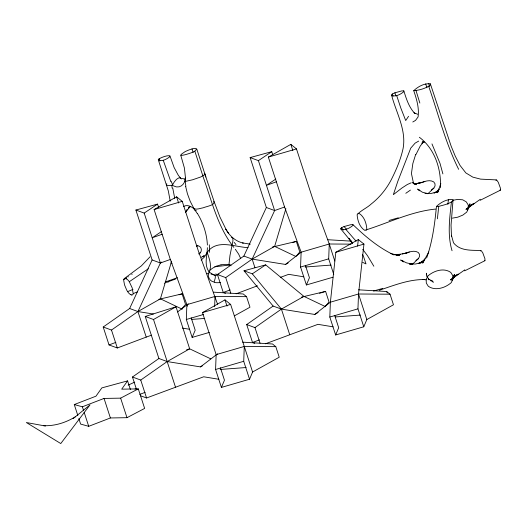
<?xml version="1.0" encoding="UTF-8"?>
<svg xmlns="http://www.w3.org/2000/svg" width="527" height="527" viewBox="0 0 527 527"><rect width="100%" height="100%" fill="white"/><g stroke="black" fill="none" stroke-linecap="round" stroke-linejoin="round"><path stroke-width="0.79" d="M426.468 276.438L426.521 273.236L426.666 274.758M209.344 332.412L192.151 337.412L186.327 319.487L186.894 304.639L170.333 259.462L154.108 209.542L176.604 196.815L182.243 201.354L198.462 251.274L217.546 304.191M214.641 306.609L215.029 296.451L246.55 296.655L249.982 307.215L234.555 315.778M215.583 369.486L216.149 354.638L202.493 312.597L224.983 299.87L230.622 304.408L252.591 372.009L249.541 379.229L221.406 387.417L215.583 369.486L243.718 361.298L244.284 346.45L275.805 346.654L279.238 357.22L252.591 372.009M332.959 277.228L306.391 284.962L300.561 267.037L301.128 252.189L284.567 207.012L268.348 157.092L290.838 144.365L296.477 148.904L312.702 198.824L329.263 244.001L334.797 261.043M333.762 274.435L328.696 258.849L329.263 244.001L351.087 244.139M329.816 317.043L330.383 302.188L335.818 252.281L358.307 239.554L363.946 244.093L358.518 294L357.952 308.855L363.775 326.78L335.646 334.968L329.816 317.043L357.952 308.855M158.291 159.747C158.713 157.975 171.143 153.66 169.701 156.848C166.723 159.121 161.684 162.138 158.291 159.747L168.304 190.866L170.228 201.162M352.932 224.621L352.879 225.47C349.79 228.119 345.62 230.312 341.45 229.508L340.699 228.797L341.437 227.769L344.045 226.557L350.804 224.706L352.932 224.621C365.27 236.445 378.465 247.644 394.038 254.976M403.794 90.861L403.735 91.711C400.652 94.359 396.475 96.56 392.305 95.749L391.561 95.038L392.299 94.01L394.901 92.798L401.666 90.947L403.794 90.861C406.396 98.892 408.899 107.389 414.96 113.569M357.596 246.096L358.307 239.554M451.474 236.287L451.046 225.128L453.068 199.575C447.1 198.765 440.625 202.414 436.461 206.439C434.742 223.87 432.522 241.399 426.639 257.999M437.39 218.83L438.747 206.353C443.694 205.003 449.195 204.061 453.161 200.609M447.897 204.357L448.411 199.674M451.402 202.085C449.669 218.224 447.265 234.884 452.041 250.74M207.394 247.683C207.236 255.595 203.692 265.298 209.397 272.215M187.013 209.463L185.32 212.651M158.548 207.203L157.54 204.114L135.9 210.029L152.119 259.949L129.642 308.506L103.206 327.01L111.487 330.054L137.922 311.549L160.412 298.822L171.657 261.102M272.782 154.754L271.774 151.664L250.134 157.58L266.352 207.5L243.876 256.056L217.44 274.56L225.721 277.604L252.156 259.106L274.646 246.372L285.891 208.652M214.364 281.326C214.72 279.343 216.828 275.338 213.712 274.712M214.199 281.853C210.319 282.241 206.571 275.996 209.008 272.103C212.374 266.01 209.153 258.52 207.21 252.341C216.86 238.757 234.713 247.018 248.059 247.657M415.678 154.437L412.852 163.502L411.435 173.554L413.537 183.396L412.239 182.526M496.006 180.471L496.203 179.898L496.717 180.069L498.292 182.309L500.426 188.172L500.452 190.148L480.183 200.293M480.505 251.023L480.703 250.45L481.217 250.621L482.791 252.861L484.926 258.724L484.952 260.694L464.682 270.838M440.842 183.594L437.529 192.704L439.248 189.107M468.997 206.162L469.992 203.791L467.37 210.029M453.497 276.715L454.491 274.343L451.87 280.575M192.151 337.412L195.201 330.198L191.176 317.801M221.406 387.417L224.456 380.198L220.431 367.806M306.391 284.962L309.435 277.749L305.41 265.358M335.646 334.968L338.69 327.748L334.665 315.357M363.775 326.78L366.825 319.56L393.471 304.771L390.039 294.204L386.719 291.53L358.518 289.804M161.736 262.097L160.399 262.999L137.922 311.549L146.223 337.109L117.31 347.978L109.03 344.935L103.206 327.01M185.221 178.06C185.544 182.566 181.769 187.559 176.71 186.94C174.16 186.571 172.349 184.476 169.714 185.544C168.64 185.715 165.412 185.425 166.789 183.811M415.928 154.576L420.276 145.986L423.636 141.737M207.21 252.341L204.476 256.939L201.169 260.121M427.884 193.765L433.886 188.073L435.052 185.893L434.973 183.732L433.761 181.927C428.82 178.837 422.977 182.513 417.898 183.31L422.035 182.507L414.756 183.837M412.384 264.31L418.385 258.625L419.551 256.438L419.472 254.284L418.26 252.479C413.32 249.383 407.476 253.059 402.397 253.862L406.534 253.052L396.93 254.857M428.761 252.011L422.661 263.118L425.085 258.724L420.73 263.019L422.641 261.504M391.561 95.038C396.08 112.561 406.567 129.866 403.076 148.568C400.639 159.641 396.146 170.089 391.034 180.162C386.139 189.364 379.473 197.513 371.272 203.962C366.97 208.007 360.949 210.319 357.128 214.713C357.51 220.47 359.625 227.078 364.71 230.325C388.096 223.145 410.876 211.498 435.631 209.074M366.081 230.332L366.825 229.133C366.443 223.369 364.328 216.768 359.249 213.521L357.879 213.507M408.57 116.289L405.704 120.545L400.783 107.949L396.693 95.624M186.024 211.808L189.674 207.078L188.218 208.251L190.221 206.656L188.547 207.421L190.471 206.551M130.38 389.473L127.587 380.883L121.704 389.17L138.298 388.886L144.642 408.418L126.987 417.68L110.393 417.964L88.714 426.323L80.618 424.083L78.839 418.616M412.793 121.994L415.533 120.393L418.082 116.935C419.34 107.93 416.607 99.122 413.741 90.697C417.911 86.678 424.38 83.029 430.355 83.839L451.171 146.229L455.236 156.091L460.051 165.445L465.842 172.915L472.844 177.138L480.584 179.127L496.203 179.898M150.063 256.787L141.361 265.891L124.464 278.473M181.855 308.776L185.537 304.408L182.098 293.842L158.877 299.31M296.088 256.326L299.771 251.959L296.339 241.392L272.34 247.097M325.343 306.332L329.026 301.964L325.594 291.398L301.596 297.103M468.411 207.941L470.203 205.879L465.954 209.371L480.341 199.278M452.91 278.487L454.702 276.425L450.453 279.923L464.84 269.824M439.077 188.982L435.987 192.526L438.49 190.51M198.91 253.922C202.546 252.13 202.072 246.241 197.856 245.747A10.83 10.626 -3.4 0 0 196.307 245.562M422.957 142.191L421.87 143.304L423.833 142.059M413.741 90.697C419.564 90.196 425.79 88.503 430.447 84.873L430.355 83.839M73.115 418.622L90.012 404.874L60.77 443.55L26.35 422.529L45.46 426.033M177.5 311.991L188.304 303.842M243.876 256.056L252.156 259.106L285.469 264.442L301.128 252.189L329.263 244.001M210.721 358.834L189.667 348.821L176.011 306.786L145.235 316.463L158.897 358.505L167.178 361.555L200.491 366.897L217.559 353.841M325.686 306.734L303.901 296.378L265.674 264.87L244.027 270.792L273.131 306.055L281.411 309.105L314.724 314.448L330.383 302.188L358.518 294L390.039 294.204M431.376 189.957L433.886 188.073M415.875 260.509L418.385 258.625M148.311 268.783L129.28 281.721L132.218 287.973L133.173 293.611L137.626 291.78M136.513 389.479L132.461 377.009L158.897 358.505M132.461 377.009L140.742 380.059L167.178 361.555L189.667 348.821L186.591 349.79M254.778 343.314L252.519 342.484L246.695 324.56L273.131 306.055M246.695 324.56L254.976 327.61L281.411 309.105L303.901 296.378M405.803 193.297L410.441 190.089M131.776 274.442L132.205 274.152M202.691 256.721L204.292 255.641L201.294 257.288M135.9 210.029L144.181 213.079L157.54 204.114M250.134 157.58L258.414 160.63L271.774 151.664M161.565 231.511L152.211 237.789L162.138 234.251M275.799 179.061L266.445 185.339L276.372 181.802M244.027 270.792L252.308 273.836L265.674 264.87M127.962 276.978L128.384 276.701M126.697 277.801L123.759 279.692L123.707 280.476L124.563 284.975L126.73 290.133L127.639 291.642L133.002 289.363M438.477 190.385L434.024 193.066L437.219 191.841L431.198 193.442L424.979 193.574L427.99 193.62L422.364 192.21L417.615 189.061L419.222 190.55M423.24 260.885L418.524 263.619L421.08 262.637M194.819 151.15C201.452 144.912 185.267 150.841 183.943 152.474C173.304 159.002 193.811 152.435 194.819 151.15L203.765 178.679C212.137 202.124 218.02 227.539 233.869 247.4M418.675 141.098L415.111 143.133L410.744 148.133L397.799 181.38L393.346 194.654L401.884 188.047L407.318 184.509L411.185 182.803M145.235 316.463L153.515 319.514L176.011 306.786M285.469 264.442L288.229 262.881M200.491 366.897L202.559 365.725M314.724 314.448L318.17 312.498M183.607 206.459C186.426 204.733 189.964 205.774 192.427 207.645C195.319 210.596 199.72 208.33 203.198 207.796C205.655 206.604 216.208 205.016 213.672 201.545M175.557 279.046L168.568 281.583M77.825 415.493L74.274 404.558L82.364 406.791L104.05 398.432L120.637 398.148L138.298 388.886M473.608 203.646L468.154 206.492L473.957 203.593M455.381 275.614L458.108 274.192M75.302 416.837C65.664 422.674 54.821 426.178 43.471 425.671M453.378 276.682L458.457 274.145M128.133 385.132L134.747 382.108M135.077 389.051L136.559 388.386M422.226 182.573L424.861 181.453M406.725 253.125L409.36 252.005M165.168 282.031L177.401 277.709M218.955 274.093L218.356 274.323M216.742 266.043L221.004 264.804M74.274 404.558L95.954 396.192L101.836 387.898L127.587 380.883M217.44 274.56L223.264 292.485L230.115 289.909M236.109 293.816L257.413 285.805M109.03 344.935L115.874 342.359M252.519 342.484L259.37 339.908M265.364 343.815L317.939 324.336L333.104 326.832M139.807 394.361L145.129 392.358M140.544 395.764L146.565 397.984L203.705 376.785L218.87 379.275M280.292 277.406L288.684 274.33L303.848 276.827M146.223 337.109L151.565 335.159M379.374 290.225C393.807 285.443 408.333 279.534 423.774 279.547M284.567 207.012L274.633 210.55L266.352 207.5M152.119 259.949L160.399 262.999L170.333 259.462M197.856 245.747L196.419 246.254M423.636 141.539L422.186 142.02L424.446 142.211M217.875 274.488L217.038 274.738M292.557 242.585L296.339 241.392M179.081 294.797L182.098 293.842M319.546 293.302L325.594 291.398M268.348 157.092L296.477 148.904M154.108 209.542L182.243 201.354M335.818 252.281L363.946 244.093M300.561 267.037L328.696 258.849M215.029 296.451L186.894 304.639L187.401 306.187M202.493 312.597L230.622 304.408M186.327 319.487L203.521 314.481M216.149 354.638L244.284 346.45M389.051 220.47L398.307 217.822M373.551 291.023L382.806 288.374M420.968 262.591L415.698 263.987L409.479 264.119L412.489 264.165L406.495 262.854L400.639 259.989L403.287 261.847M231.425 237.407L232.763 238.033L232.967 240.714L229.976 255.509L228.949 264.844L231.109 265.766M453.082 200.24L457.759 199.404L462.699 199.805L466.243 201.841L468.22 204.944L468.431 208.56L466.705 212.131L462.851 215.088L457.759 217.183L452.304 218.158M396.726 254.916L400.217 254.31L393.919 254.501L399.453 255.628L390.738 253.559M414.703 183.883L416.297 183.613L413.267 183.436M214.766 266.787L230.635 264.916M305.153 267.011L331.114 265.081M191.729 319.395L204.713 318.433M335.218 316.951L360.376 315.08M220.174 369.46L246.135 367.53M436.461 206.439L438.747 206.353M423.971 279.475L422.654 279.462L426.29 279.811M480.703 250.45C471.309 250.226 459.906 251.083 453.497 242.789L451.435 235.305M327.656 239.706L351.825 241.182M206.327 273.526L209.028 273.776M213.415 292.156L243.23 293.974L246.55 296.655M242.677 342.155L272.485 343.979L275.805 346.654M196.307 210.774L194.621 209.878L190.214 201.327L187.395 193.672L185.623 186.308M125.195 278.328L126.447 278.79M131.73 295.034L130.472 294.573M250.305 244.159L242.657 242.934L243.184 243.099C235.576 241.386 229.528 235.865 225.833 229.166L228.534 233.303L228.105 232.657M153.357 314.026L137.922 311.549L129.642 308.506M182.428 328.097L189.615 329.276M215.016 275.134L211.044 274.093M185.596 179.332L182.316 178.462M172.072 263.25L170.9 262.973M430.638 280.733L432.805 281.313L433.207 282.597M414.09 184.022L416.429 184.694L413.049 182.717M213.6 274.778L209.502 272.334M499.939 189.977L500.452 190.148M484.438 260.522L484.952 260.694M223.264 292.485L225.523 293.315M413.945 112.791L417.707 114.26M204.226 173.258L204.838 173.91L204.404 174.826L200.747 176.973L192.572 179.786L185.063 181.492A31.053 30.494 6.8 0 0 185.425 177.487L184.424 168.073L180.754 155.241M274.646 246.372L295.7 256.385M160.412 298.822L182.19 309.178M428.352 278.888L432.805 281.313M419.354 137.257C434.815 148.785 441.349 169.081 440.434 187.816M428.161 278.981L429.05 279.863L427.265 276.741M403.675 261.833L402.285 260.417L403.115 261.636M344.045 226.557L346.707 229.397M345.837 229.383L356.087 241.182M341.437 227.769L343.472 230.082M340.699 228.797L352.464 243.118M252.308 273.836L281.411 309.105L289.712 334.665M418.86 189.588L419.841 190.814M352.069 242.552L348.795 238.296L352.57 243.224M235.332 249.271L238.626 254.1L240.694 258.546M362.721 249.363L367.523 255.733L373.847 266.24M362.438 254.607L363.32 255.944L366.001 263.902L362.714 262.387M197.394 213.422C203.257 222.914 206.834 233.883 207.394 245.048M226.215 229.759L219.864 216.841L214.291 202.058M458.661 169.325C445.467 142.949 438.385 114.076 428.688 86.349M431.975 143.917L439.992 163.33L442.891 173.903M170.774 181.446L163.232 160.267M214.384 202.328L204.759 173.666M205.866 177.039L196.815 149.141M428.682 83.45L429.689 86.54M425.691 83.938L426.949 87.798M416.034 90.611L419.848 103.055M394.901 92.798L395.902 95.888M392.299 94.01L393.05 96.322M386.719 291.53L387.207 293.038M358.518 294L366.825 319.56M290.838 144.365L292.847 150.544M258.414 160.63L274.633 210.55L252.156 259.106L254.923 267.624M254.976 327.61L260.042 343.196M191.999 148.877L193.126 152.349M225.721 277.604L230.78 293.196M224.983 299.87L227.012 306.095M243.718 361.298L249.541 379.229M169.911 155.781L174.127 167.54L178.086 174.898A25.52 25.085 -20.7 0 0 180.88 178.317M176.604 196.815L178.613 202.987M159.088 158.739L159.846 161.058M144.181 213.079L160.399 262.999M153.515 319.514L175.478 387.114M140.742 380.059L146.565 397.984M111.487 330.054L117.31 347.978M120.637 398.148L126.987 417.68M104.05 398.432L110.393 417.964M82.364 406.791L83.635 410.698M84.142 412.266L88.714 426.323M174.74 198.396L172.737 188.02M181.69 178.93C178.851 174.964 173.376 182.368 172.441 185.372M172.592 184.588A26.317 5.935 68.3 0 1 171.058 181.143M172.158 188.099A32.878 20.454 82 0 1 171.855 185.372M185.879 186.275A27.654 16.35 79 0 1 185.32 181.532M194.114 209.127A43.998 40.039 29.4 0 1 197.263 213.494M209.311 244.805A58.122 54.854 -37.8 0 1 209.338 252.354M216.768 275.246A36.007 12.312 -54.3 0 1 214.785 275.423M218.244 274.389A26.89 21.271 -25.9 0 1 215.391 274.093M220.503 282.472A17.582 17.042 22.9 0 1 214.054 282.38M234.113 242.341A45.48 15.309 58.6 0 1 235.971 244.554M164.457 283.19A24.038 6.476 -60.7 0 1 164.312 283.289M210.095 270.206A17.582 17.042 22.9 0 1 216.788 266.175M221.044 264.936A17.582 17.042 22.9 0 1 228.975 264.712M168.772 281.846A35.816 22.865 24.4 0 1 165.307 282.432M133.212 293.789A17.582 4.032 69.4 0 1 131.684 294.903M130.432 294.441A17.582 4.032 69.4 0 1 127.659 291.747M200.181 252.822A10.83 10.626 -3.4 0 1 198.91 253.876M126.493 278.921A17.582 4.032 69.4 0 1 129.26 281.622M123.707 279.573A17.582 4.032 69.4 0 1 125.235 278.46M427.858 275.983L426.132 279.554L426.343 283.17L428.313 286.28C435.315 291.2 445.262 287.894 451.204 282.683L452.93 279.112L452.719 275.496L450.75 272.393C443.747 267.466 433.8 270.773 427.858 275.983"/></g></svg>
